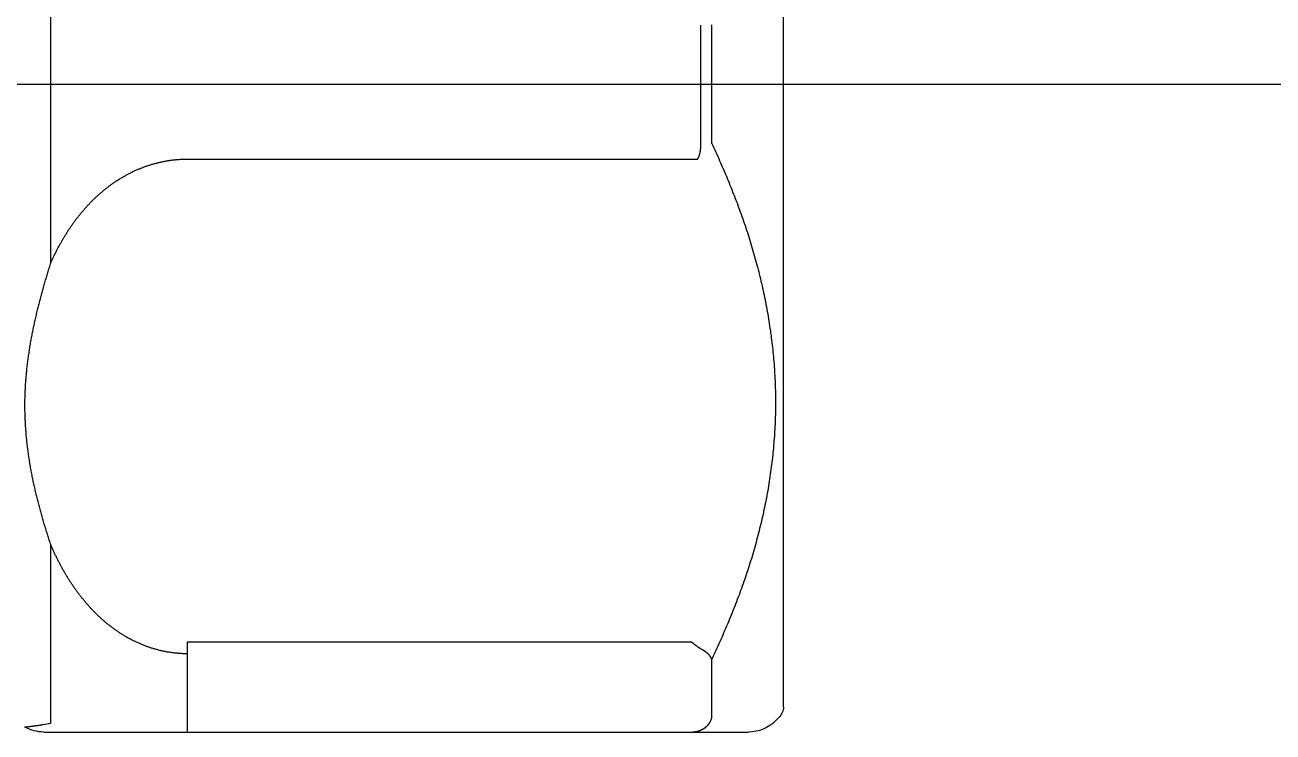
# Model space of a CAD drawing. Header units: millimetres. Extents: x 0 to 3800, y -67 to 2530.
# Drawn here: x 2366.39 to 2383.21, y 884.08 to 893.6 of the extents above; entities that cross this region are included whole.
import ezdxf
from ezdxf.lldxf.tags import DXFTag

# ---------------------------------------------------------------- set-up
doc = ezdxf.new("R2010")
doc.units = ezdxf.units.MM
doc.layers.add('내부선 및 부속', color=4, linetype='Continuous')
doc.layers.add('중심선', color=1, linetype='DASHED')
tags = doc.linetypes.add('DASHDOT', pattern=[70, 31, -13, 13, -13]).pattern_tags.tags
tags[10:11] = [DXFTag(74, 4), DXFTag(75, 0), DXFTag(340, '0'), DXFTag(46, 0.0), DXFTag(50, 0.0), DXFTag(44, 0.0), DXFTag(45, 0.0)]
tags[8:9] = [DXFTag(74, 4), DXFTag(75, 0), DXFTag(340, '0'), DXFTag(46, 0.0), DXFTag(50, 0.0), DXFTag(44, 0.0), DXFTag(45, 0.0)]
tags[6:7] = [DXFTag(74, 4), DXFTag(75, 0), DXFTag(340, '0'), DXFTag(46, 0.0), DXFTag(50, 0.0), DXFTag(44, 0.0), DXFTag(45, 0.0)]
tags[4:5] = [DXFTag(74, 4), DXFTag(75, 0), DXFTag(340, '0'), DXFTag(46, 0.0), DXFTag(50, 0.0), DXFTag(44, 0.0), DXFTag(45, 0.0)]
tags = doc.linetypes.add('DASHED', pattern=[25.72, 12.86, -12.86]).pattern_tags.tags
tags[6:7] = [DXFTag(74, 4), DXFTag(75, 0), DXFTag(340, '0'), DXFTag(46, 0.0), DXFTag(50, 0.0), DXFTag(44, 0.0), DXFTag(45, 0.0)]
tags[4:5] = [DXFTag(74, 4), DXFTag(75, 0), DXFTag(340, '0'), DXFTag(46, 0.0), DXFTag(50, 0.0), DXFTag(44, 0.0), DXFTag(45, 0.0)]

msp = doc.modelspace()

# ---------------------------------------------------------------- linework, layer by layer
at = {"layer": '내부선 및 부속', "linetype": 'Continuous'}
for p, q in [((2376.612, 884.418), (2376.612, 901.186)), ((2366.743, 890.397), (2366.743, 895.207)), ((2375.501, 892), (2375.501, 893.599)), ((2375.646, 892.005), (2375.646, 893.6)), ((2368.581, 891.793), (2375.457, 891.793)), ((2366.743, 884.191), (2366.743, 886.596)), ((2375.373, 885.289), (2368.581, 885.289)), ((2368.581, 885.289), (2368.581, 884.077)), ((2375.646, 884.262), (2375.646, 885.059)), ((2376.506, 884.227), (2376.552, 884.273)), ((2366.647, 884.077), (2376.143, 884.077))]:
    msp.add_line(p, q, dxfattribs=at)
at = {"layer": '내부선 및 부속', "linetype": 'Continuous', "flags": 128}
for points in [[(2375.457, 891.793), (2375.457, 891.794), (2375.458, 891.795), (2375.459, 891.796), (2375.459, 891.798), (2375.46, 891.799), (2375.461, 891.8), (2375.461, 891.801), (2375.462, 891.802), (2375.463, 891.803), (2375.463, 891.805), (2375.464, 891.806), (2375.464, 891.807), (2375.465, 891.808), (2375.466, 891.809), (2375.466, 891.811), (2375.467, 891.812), (2375.467, 891.813), (2375.468, 891.814), (2375.469, 891.816), (2375.469, 891.817), (2375.47, 891.818), (2375.47, 891.819), (2375.471, 891.82), (2375.471, 891.822), (2375.472, 891.823), (2375.472, 891.824), (2375.473, 891.825), (2375.473, 891.827), (2375.474, 891.828), (2375.474, 891.829), (2375.475, 891.83), (2375.475, 891.832), (2375.476, 891.833), (2375.476, 891.834), (2375.477, 891.835), (2375.477, 891.837), (2375.477, 891.838), (2375.478, 891.839), (2375.478, 891.841), (2375.479, 891.842), (2375.479, 891.843), (2375.48, 891.844), (2375.48, 891.846), (2375.48, 891.847), (2375.481, 891.848), (2375.481, 891.85), (2375.482, 891.851), (2375.482, 891.852), (2375.482, 891.853), (2375.483, 891.855), (2375.483, 891.856), (2375.484, 891.857), (2375.484, 891.859), (2375.484, 891.86), (2375.485, 891.861), (2375.485, 891.862), (2375.485, 891.864), (2375.486, 891.865), (2375.486, 891.866), (2375.486, 891.868), (2375.487, 891.869), (2375.487, 891.87), (2375.487, 891.872), (2375.488, 891.873), (2375.488, 891.874), (2375.488, 891.875), (2375.489, 891.877), (2375.489, 891.878), (2375.489, 891.879), (2375.489, 891.881), (2375.49, 891.882), (2375.49, 891.883), (2375.49, 891.885), (2375.491, 891.886), (2375.491, 891.887), (2375.491, 891.889), (2375.491, 891.89), (2375.492, 891.891), (2375.492, 891.893), (2375.492, 891.894), (2375.492, 891.895), (2375.493, 891.897), (2375.493, 891.898), (2375.493, 891.899), (2375.493, 891.901), (2375.493, 891.902), (2375.494, 891.903), (2375.494, 891.905), (2375.494, 891.906), (2375.494, 891.907), (2375.494, 891.909), (2375.495, 891.91), (2375.495, 891.911), (2375.495, 891.913), (2375.495, 891.914), (2375.495, 891.915), (2375.496, 891.917), (2375.496, 891.918), (2375.496, 891.919), (2375.496, 891.921), (2375.496, 891.921), (2375.496, 891.922), (2375.496, 891.923), (2375.497, 891.925), (2375.497, 891.926), (2375.497, 891.927), (2375.497, 891.929), (2375.497, 891.93), (2375.497, 891.931), (2375.497, 891.933), (2375.498, 891.934), (2375.498, 891.935), (2375.498, 891.937), (2375.498, 891.938), (2375.498, 891.939), (2375.498, 891.941), (2375.498, 891.942), (2375.498, 891.943), (2375.499, 891.945), (2375.499, 891.946), (2375.499, 891.947), (2375.499, 891.949), (2375.499, 891.95), (2375.499, 891.951), (2375.499, 891.953), (2375.499, 891.954), (2375.499, 891.956), (2375.499, 891.957), (2375.499, 891.958), (2375.499, 891.96), (2375.5, 891.961), (2375.5, 891.962), (2375.5, 891.964), (2375.5, 891.965), (2375.5, 891.966), (2375.5, 891.968), (2375.5, 891.969), (2375.5, 891.97), (2375.5, 891.972), (2375.5, 891.973), (2375.5, 891.974), (2375.5, 891.976), (2375.5, 891.977), (2375.5, 891.978), (2375.5, 891.98), (2375.5, 891.981), (2375.5, 891.982), (2375.5, 891.984), (2375.5, 891.985), (2375.5, 891.987), (2375.5, 891.988), (2375.5, 891.989), (2375.5, 891.991), (2375.5, 891.992), (2375.5, 891.993), (2375.5, 891.995), (2375.5, 891.996), (2375.5, 891.997), (2375.5, 891.999), (2375.5, 892), (2375.5, 892)], [(2375.646, 892.005), (2375.659, 891.976), (2375.673, 891.947), (2375.687, 891.918), (2375.7, 891.888), (2375.714, 891.859), (2375.727, 891.829), (2375.74, 891.8), (2375.753, 891.77), (2375.766, 891.741), (2375.779, 891.711), (2375.792, 891.682), (2375.805, 891.652), (2375.818, 891.622), (2375.83, 891.592), (2375.843, 891.563), (2375.856, 891.533), (2375.868, 891.503), (2375.88, 891.473), (2375.892, 891.443), (2375.904, 891.413), (2375.917, 891.383), (2375.928, 891.353), (2375.94, 891.323), (2375.952, 891.293), (2375.964, 891.263), (2375.975, 891.232), (2375.987, 891.202), (2375.998, 891.172), (2376.009, 891.141), (2376.02, 891.111), (2376.031, 891.081), (2376.042, 891.05), (2376.053, 891.02), (2376.064, 890.989), (2376.074, 890.959), (2376.085, 890.928), (2376.095, 890.897), (2376.105, 890.867), (2376.116, 890.836), (2376.126, 890.805), (2376.136, 890.774), (2376.145, 890.744), (2376.155, 890.713), (2376.165, 890.682), (2376.174, 890.651), (2376.184, 890.62), (2376.193, 890.589), (2376.202, 890.558), (2376.211, 890.527), (2376.22, 890.496), (2376.229, 890.465), (2376.237, 890.433), (2376.246, 890.402), (2376.254, 890.371), (2376.262, 890.34), (2376.271, 890.308), (2376.279, 890.277), (2376.286, 890.246), (2376.294, 890.214), (2376.302, 890.183), (2376.309, 890.151), (2376.317, 890.12), (2376.324, 890.088), (2376.331, 890.056), (2376.338, 890.025), (2376.345, 889.993), (2376.352, 889.961), (2376.358, 889.93), (2376.365, 889.898), (2376.371, 889.866), (2376.377, 889.834), (2376.383, 889.803), (2376.389, 889.771), (2376.395, 889.739), (2376.4, 889.707), (2376.406, 889.675), (2376.411, 889.643), (2376.416, 889.611), (2376.422, 889.579), (2376.426, 889.547), (2376.431, 889.515), (2376.436, 889.483), (2376.44, 889.451), (2376.445, 889.419), (2376.449, 889.387), (2376.453, 889.355), (2376.457, 889.322), (2376.461, 889.29), (2376.464, 889.258), (2376.468, 889.226), (2376.471, 889.194), (2376.474, 889.162), (2376.477, 889.129), (2376.48, 889.097), (2376.483, 889.065), (2376.486, 889.033), (2376.488, 889), (2376.49, 888.968), (2376.492, 888.936), (2376.494, 888.903), (2376.494, 888.903), (2376.496, 888.871), (2376.498, 888.839), (2376.499, 888.806), (2376.501, 888.774), (2376.502, 888.742), (2376.503, 888.709), (2376.504, 888.677), (2376.505, 888.645), (2376.505, 888.612), (2376.505, 888.58), (2376.506, 888.548), (2376.506, 888.515), (2376.506, 888.483), (2376.505, 888.451), (2376.505, 888.418), (2376.504, 888.386), (2376.504, 888.354), (2376.503, 888.321), (2376.502, 888.289), (2376.501, 888.257), (2376.499, 888.224), (2376.498, 888.192), (2376.496, 888.16), (2376.494, 888.127), (2376.492, 888.095), (2376.49, 888.063), (2376.488, 888.03), (2376.485, 887.998), (2376.483, 887.966), (2376.48, 887.934), (2376.477, 887.901), (2376.474, 887.869), (2376.471, 887.837), (2376.468, 887.805), (2376.464, 887.772), (2376.46, 887.74), (2376.457, 887.708), (2376.453, 887.676), (2376.449, 887.644), (2376.444, 887.612), (2376.44, 887.58), (2376.435, 887.548), (2376.431, 887.516), (2376.426, 887.483), (2376.421, 887.451), (2376.416, 887.419), (2376.411, 887.388), (2376.405, 887.356), (2376.4, 887.324), (2376.394, 887.292), (2376.388, 887.26), (2376.382, 887.228), (2376.376, 887.196), (2376.37, 887.164), (2376.363, 887.133), (2376.357, 887.101), (2376.35, 887.069), (2376.343, 887.038), (2376.337, 887.006), (2376.329, 886.974), (2376.322, 886.943), (2376.315, 886.911), (2376.307, 886.88), (2376.3, 886.848), (2376.292, 886.817), (2376.284, 886.785), (2376.276, 886.754), (2376.268, 886.723), (2376.26, 886.691), (2376.251, 886.66), (2376.243, 886.629), (2376.234, 886.598), (2376.226, 886.567), (2376.217, 886.535), (2376.208, 886.504), (2376.198, 886.473), (2376.189, 886.442), (2376.18, 886.411), (2376.17, 886.38), (2376.161, 886.35), (2376.151, 886.319), (2376.141, 886.288), (2376.131, 886.257), (2376.121, 886.226), (2376.111, 886.196), (2376.1, 886.165), (2376.09, 886.134), (2376.079, 886.104), (2376.069, 886.073), (2376.058, 886.043), (2376.047, 886.012), (2376.036, 885.982), (2376.025, 885.952), (2376.014, 885.921), (2376.002, 885.891), (2375.991, 885.861), (2375.979, 885.83), (2375.968, 885.8), (2375.956, 885.77), (2375.944, 885.74), (2375.944, 885.74), (2375.932, 885.71), (2375.92, 885.68), (2375.908, 885.65), (2375.896, 885.62), (2375.883, 885.59), (2375.871, 885.56), (2375.858, 885.53), (2375.846, 885.501), (2375.833, 885.471), (2375.82, 885.441), (2375.807, 885.412), (2375.794, 885.382), (2375.781, 885.352), (2375.768, 885.323), (2375.755, 885.293), (2375.741, 885.264), (2375.728, 885.235), (2375.714, 885.205), (2375.701, 885.176), (2375.687, 885.147), (2375.673, 885.117), (2375.66, 885.088), (2375.646, 885.059), (2375.646, 885.059)], [(2366.743, 890.398), (2366.747, 890.408), (2366.752, 890.418), (2366.756, 890.428), (2366.761, 890.437), (2366.766, 890.447), (2366.77, 890.457), (2366.775, 890.467), (2366.779, 890.477), (2366.784, 890.487), (2366.789, 890.497), (2366.794, 890.507), (2366.798, 890.516), (2366.803, 890.526), (2366.808, 890.536), (2366.813, 890.546), (2366.818, 890.556), (2366.823, 890.565), (2366.828, 890.575), (2366.833, 890.585), (2366.838, 890.594), (2366.843, 890.604), (2366.848, 890.614), (2366.854, 890.623), (2366.859, 890.633), (2366.864, 890.643), (2366.869, 890.652), (2366.875, 890.662), (2366.88, 890.671), (2366.885, 890.681), (2366.891, 890.69), (2366.896, 890.7), (2366.902, 890.709), (2366.907, 890.719), (2366.913, 890.728), (2366.918, 890.737), (2366.924, 890.747), (2366.93, 890.756), (2366.935, 890.766), (2366.941, 890.775), (2366.947, 890.784), (2366.953, 890.793), (2366.959, 890.803), (2366.965, 890.812), (2366.971, 890.821), (2366.976, 890.83), (2366.982, 890.839), (2366.989, 890.849), (2366.995, 890.858), (2367.001, 890.867), (2367.007, 890.876), (2367.013, 890.885), (2367.019, 890.894), (2367.026, 890.903), (2367.032, 890.912), (2367.038, 890.921), (2367.045, 890.93), (2367.051, 890.938), (2367.057, 890.947), (2367.064, 890.956), (2367.07, 890.965), (2367.077, 890.974), (2367.084, 890.982), (2367.09, 890.991), (2367.097, 891), (2367.104, 891.008), (2367.11, 891.017), (2367.117, 891.026), (2367.124, 891.034), (2367.131, 891.043), (2367.138, 891.051), (2367.145, 891.06), (2367.152, 891.068), (2367.159, 891.077), (2367.166, 891.085), (2367.173, 891.093), (2367.18, 891.102), (2367.187, 891.11), (2367.194, 891.118), (2367.201, 891.126), (2367.209, 891.135), (2367.216, 891.143), (2367.223, 891.151), (2367.231, 891.159), (2367.238, 891.167), (2367.246, 891.175), (2367.253, 891.183), (2367.261, 891.191), (2367.268, 891.199), (2367.276, 891.207), (2367.283, 891.215), (2367.291, 891.222), (2367.299, 891.23), (2367.307, 891.238), (2367.314, 891.246), (2367.322, 891.253), (2367.33, 891.261), (2367.338, 891.268), (2367.346, 891.276), (2367.354, 891.283), (2367.362, 891.291), (2367.362, 891.291), (2367.37, 891.298), (2367.378, 891.306), (2367.386, 891.313), (2367.394, 891.32), (2367.403, 891.327), (2367.411, 891.335), (2367.419, 891.342), (2367.428, 891.349), (2367.436, 891.356), (2367.444, 891.363), (2367.453, 891.37), (2367.461, 891.377), (2367.47, 891.384), (2367.478, 891.391), (2367.487, 891.398), (2367.495, 891.404), (2367.504, 891.411), (2367.513, 891.418), (2367.522, 891.424), (2367.53, 891.431), (2367.539, 891.437), (2367.548, 891.444), (2367.557, 891.45), (2367.566, 891.457), (2367.575, 891.463), (2367.584, 891.469), (2367.593, 891.476), (2367.602, 891.482), (2367.611, 891.488), (2367.62, 891.494), (2367.629, 891.5), (2367.638, 891.506), (2367.648, 891.512), (2367.657, 891.518), (2367.666, 891.524), (2367.675, 891.53), (2367.685, 891.535), (2367.694, 891.541), (2367.704, 891.547), (2367.713, 891.552), (2367.722, 891.558), (2367.732, 891.563), (2367.742, 891.569), (2367.751, 891.574), (2367.761, 891.579), (2367.77, 891.584), (2367.78, 891.59), (2367.79, 891.595), (2367.799, 891.6), (2367.809, 891.605), (2367.819, 891.61), (2367.829, 891.615), (2367.839, 891.619), (2367.849, 891.624), (2367.859, 891.629), (2367.868, 891.633), (2367.878, 891.638), (2367.888, 891.643), (2367.898, 891.647), (2367.909, 891.651), (2367.919, 891.656), (2367.929, 891.66), (2367.939, 891.664), (2367.949, 891.668), (2367.959, 891.672), (2367.97, 891.676), (2367.98, 891.68), (2367.99, 891.684), (2368, 891.688), (2368.011, 891.692), (2368.021, 891.696), (2368.032, 891.699), (2368.042, 891.703), (2368.052, 891.706), (2368.063, 891.71), (2368.073, 891.713), (2368.084, 891.716), (2368.094, 891.72), (2368.105, 891.723), (2368.115, 891.726), (2368.126, 891.729), (2368.137, 891.732), (2368.147, 891.735), (2368.158, 891.737), (2368.169, 891.74), (2368.179, 891.743), (2368.19, 891.746), (2368.201, 891.748), (2368.211, 891.751), (2368.222, 891.753), (2368.233, 891.755), (2368.244, 891.758), (2368.254, 891.76), (2368.265, 891.762), (2368.276, 891.764), (2368.287, 891.766), (2368.298, 891.768), (2368.309, 891.77), (2368.319, 891.772), (2368.33, 891.773), (2368.33, 891.773), (2368.341, 891.775), (2368.352, 891.777), (2368.363, 891.778), (2368.374, 891.779), (2368.385, 891.781), (2368.396, 891.782), (2368.406, 891.783), (2368.417, 891.784), (2368.428, 891.786), (2368.439, 891.787), (2368.45, 891.787), (2368.461, 891.788), (2368.472, 891.789), (2368.483, 891.79), (2368.494, 891.79), (2368.505, 891.791), (2368.516, 891.792), (2368.527, 891.792), (2368.538, 891.792), (2368.549, 891.793), (2368.559, 891.793), (2368.57, 891.793), (2368.581, 891.793), (2368.581, 891.793)], [(2366.743, 886.596), (2366.738, 886.613), (2366.732, 886.629), (2366.727, 886.646), (2366.721, 886.662), (2366.716, 886.679), (2366.711, 886.696), (2366.705, 886.712), (2366.7, 886.729), (2366.695, 886.745), (2366.69, 886.762), (2366.685, 886.779), (2366.679, 886.795), (2366.674, 886.812), (2366.669, 886.828), (2366.664, 886.845), (2366.659, 886.862), (2366.654, 886.878), (2366.649, 886.895), (2366.644, 886.912), (2366.639, 886.928), (2366.635, 886.945), (2366.63, 886.962), (2366.625, 886.979), (2366.62, 886.995), (2366.615, 887.012), (2366.611, 887.029), (2366.606, 887.046), (2366.601, 887.062), (2366.597, 887.079), (2366.592, 887.096), (2366.588, 887.113), (2366.583, 887.129), (2366.579, 887.146), (2366.574, 887.163), (2366.57, 887.18), (2366.566, 887.197), (2366.562, 887.214), (2366.557, 887.231), (2366.553, 887.247), (2366.549, 887.264), (2366.545, 887.281), (2366.541, 887.298), (2366.537, 887.315), (2366.533, 887.332), (2366.529, 887.349), (2366.525, 887.366), (2366.521, 887.383), (2366.517, 887.4), (2366.514, 887.417), (2366.51, 887.434), (2366.506, 887.451), (2366.503, 887.468), (2366.499, 887.485), (2366.496, 887.502), (2366.492, 887.519), (2366.489, 887.536), (2366.486, 887.553), (2366.482, 887.57), (2366.479, 887.588), (2366.476, 887.605), (2366.473, 887.622), (2366.47, 887.639), (2366.467, 887.656), (2366.464, 887.673), (2366.461, 887.69), (2366.458, 887.708), (2366.455, 887.725), (2366.453, 887.742), (2366.45, 887.759), (2366.447, 887.777), (2366.445, 887.794), (2366.442, 887.811), (2366.44, 887.828), (2366.438, 887.845), (2366.435, 887.863), (2366.433, 887.88), (2366.431, 887.897), (2366.429, 887.915), (2366.427, 887.932), (2366.424, 887.949), (2366.423, 887.967), (2366.421, 887.984), (2366.419, 888.001), (2366.417, 888.018), (2366.415, 888.036), (2366.414, 888.053), (2366.412, 888.07), (2366.411, 888.088), (2366.409, 888.105), (2366.408, 888.123), (2366.406, 888.14), (2366.405, 888.157), (2366.404, 888.175), (2366.403, 888.192), (2366.402, 888.209), (2366.401, 888.227), (2366.4, 888.244), (2366.399, 888.262), (2366.398, 888.279), (2366.397, 888.296), (2366.397, 888.296), (2366.397, 888.314), (2366.396, 888.331), (2366.395, 888.348), (2366.395, 888.366), (2366.395, 888.383), (2366.394, 888.401), (2366.394, 888.418), (2366.394, 888.435), (2366.394, 888.453), (2366.394, 888.47), (2366.394, 888.488), (2366.394, 888.505), (2366.394, 888.522), (2366.394, 888.54), (2366.394, 888.557), (2366.395, 888.575), (2366.395, 888.592), (2366.396, 888.609), (2366.396, 888.627), (2366.397, 888.644), (2366.398, 888.662), (2366.398, 888.679), (2366.399, 888.696), (2366.4, 888.714), (2366.401, 888.731), (2366.402, 888.749), (2366.403, 888.766), (2366.404, 888.783), (2366.406, 888.801), (2366.407, 888.818), (2366.408, 888.835), (2366.41, 888.853), (2366.411, 888.87), (2366.413, 888.887), (2366.414, 888.905), (2366.416, 888.922), (2366.418, 888.939), (2366.42, 888.957), (2366.421, 888.974), (2366.423, 888.991), (2366.425, 889.009), (2366.427, 889.026), (2366.429, 889.043), (2366.431, 889.061), (2366.434, 889.078), (2366.436, 889.095), (2366.438, 889.112), (2366.441, 889.13), (2366.443, 889.147), (2366.445, 889.164), (2366.448, 889.181), (2366.451, 889.199), (2366.453, 889.216), (2366.456, 889.233), (2366.459, 889.25), (2366.461, 889.267), (2366.464, 889.285), (2366.467, 889.302), (2366.47, 889.319), (2366.473, 889.336), (2366.476, 889.353), (2366.479, 889.37), (2366.482, 889.388), (2366.486, 889.405), (2366.489, 889.422), (2366.492, 889.439), (2366.495, 889.456), (2366.499, 889.473), (2366.502, 889.49), (2366.506, 889.507), (2366.509, 889.524), (2366.513, 889.541), (2366.517, 889.558), (2366.52, 889.575), (2366.524, 889.592), (2366.528, 889.609), (2366.531, 889.626), (2366.535, 889.643), (2366.539, 889.66), (2366.543, 889.677), (2366.547, 889.694), (2366.551, 889.711), (2366.555, 889.728), (2366.559, 889.745), (2366.563, 889.762), (2366.567, 889.779), (2366.572, 889.796), (2366.576, 889.812), (2366.58, 889.829), (2366.584, 889.846), (2366.589, 889.863), (2366.593, 889.88), (2366.597, 889.897), (2366.602, 889.913), (2366.606, 889.93), (2366.611, 889.947), (2366.615, 889.964), (2366.62, 889.981), (2366.625, 889.997), (2366.629, 890.014), (2366.629, 890.014), (2366.634, 890.031), (2366.639, 890.048), (2366.643, 890.064), (2366.648, 890.081), (2366.653, 890.098), (2366.658, 890.115), (2366.662, 890.131), (2366.667, 890.148), (2366.672, 890.165), (2366.677, 890.181), (2366.682, 890.198), (2366.687, 890.215), (2366.692, 890.231), (2366.697, 890.248), (2366.702, 890.265), (2366.707, 890.281), (2366.712, 890.298), (2366.717, 890.315), (2366.722, 890.331), (2366.727, 890.348), (2366.733, 890.364), (2366.738, 890.381), (2366.743, 890.398), (2366.743, 890.398)], [(2368.581, 885.131), (2368.57, 885.131), (2368.559, 885.131), (2368.548, 885.131), (2368.537, 885.132), (2368.526, 885.132), (2368.514, 885.132), (2368.503, 885.133), (2368.492, 885.134), (2368.481, 885.134), (2368.47, 885.135), (2368.459, 885.136), (2368.448, 885.137), (2368.436, 885.138), (2368.425, 885.139), (2368.414, 885.14), (2368.403, 885.141), (2368.392, 885.143), (2368.381, 885.144), (2368.37, 885.146), (2368.359, 885.147), (2368.348, 885.149), (2368.336, 885.151), (2368.325, 885.152), (2368.314, 885.154), (2368.303, 885.156), (2368.292, 885.158), (2368.281, 885.16), (2368.27, 885.163), (2368.259, 885.165), (2368.248, 885.167), (2368.237, 885.17), (2368.226, 885.172), (2368.215, 885.175), (2368.205, 885.177), (2368.194, 885.18), (2368.183, 885.183), (2368.172, 885.186), (2368.161, 885.189), (2368.15, 885.192), (2368.139, 885.195), (2368.129, 885.198), (2368.118, 885.201), (2368.107, 885.205), (2368.096, 885.208), (2368.086, 885.211), (2368.075, 885.215), (2368.064, 885.218), (2368.054, 885.222), (2368.043, 885.226), (2368.033, 885.23), (2368.022, 885.234), (2368.012, 885.237), (2368.001, 885.242), (2367.991, 885.246), (2367.98, 885.25), (2367.97, 885.254), (2367.959, 885.258), (2367.949, 885.263), (2367.939, 885.267), (2367.928, 885.272), (2367.918, 885.276), (2367.908, 885.281), (2367.898, 885.285), (2367.888, 885.29), (2367.878, 885.295), (2367.868, 885.3), (2367.858, 885.305), (2367.848, 885.31), (2367.838, 885.315), (2367.828, 885.32), (2367.818, 885.325), (2367.808, 885.331), (2367.798, 885.336), (2367.788, 885.341), (2367.778, 885.347), (2367.769, 885.352), (2367.759, 885.358), (2367.749, 885.363), (2367.74, 885.369), (2367.73, 885.375), (2367.721, 885.381), (2367.711, 885.386), (2367.702, 885.392), (2367.692, 885.398), (2367.683, 885.404), (2367.673, 885.41), (2367.664, 885.417), (2367.655, 885.423), (2367.645, 885.429), (2367.636, 885.435), (2367.627, 885.442), (2367.618, 885.448), (2367.609, 885.455), (2367.6, 885.461), (2367.59, 885.468), (2367.581, 885.474), (2367.572, 885.481), (2367.564, 885.488), (2367.555, 885.494), (2367.546, 885.501), (2367.546, 885.501), (2367.537, 885.508), (2367.528, 885.515), (2367.519, 885.522), (2367.511, 885.529), (2367.502, 885.536), (2367.493, 885.543), (2367.485, 885.55), (2367.476, 885.557), (2367.468, 885.565), (2367.459, 885.572), (2367.451, 885.579), (2367.442, 885.587), (2367.434, 885.594), (2367.426, 885.601), (2367.417, 885.609), (2367.409, 885.617), (2367.401, 885.624), (2367.393, 885.632), (2367.385, 885.639), (2367.376, 885.647), (2367.368, 885.655), (2367.36, 885.663), (2367.352, 885.67), (2367.344, 885.678), (2367.337, 885.686), (2367.329, 885.694), (2367.321, 885.702), (2367.313, 885.71), (2367.305, 885.718), (2367.298, 885.726), (2367.29, 885.734), (2367.282, 885.742), (2367.275, 885.751), (2367.267, 885.759), (2367.26, 885.767), (2367.252, 885.775), (2367.245, 885.784), (2367.237, 885.792), (2367.23, 885.8), (2367.223, 885.809), (2367.215, 885.817), (2367.208, 885.826), (2367.201, 885.834), (2367.194, 885.843), (2367.187, 885.851), (2367.18, 885.86), (2367.173, 885.869), (2367.166, 885.877), (2367.159, 885.886), (2367.152, 885.895), (2367.145, 885.904), (2367.138, 885.913), (2367.131, 885.921), (2367.124, 885.93), (2367.118, 885.939), (2367.111, 885.948), (2367.104, 885.957), (2367.098, 885.966), (2367.091, 885.975), (2367.084, 885.984), (2367.078, 885.993), (2367.071, 886.002), (2367.065, 886.011), (2367.059, 886.02), (2367.052, 886.03), (2367.046, 886.039), (2367.04, 886.048), (2367.033, 886.057), (2367.027, 886.066), (2367.021, 886.076), (2367.015, 886.085), (2367.009, 886.094), (2367.003, 886.104), (2366.997, 886.113), (2366.991, 886.123), (2366.985, 886.132), (2366.979, 886.141), (2366.973, 886.151), (2366.967, 886.16), (2366.961, 886.17), (2366.955, 886.179), (2366.949, 886.189), (2366.944, 886.199), (2366.938, 886.208), (2366.932, 886.218), (2366.927, 886.227), (2366.921, 886.237), (2366.916, 886.247), (2366.91, 886.256), (2366.905, 886.266), (2366.899, 886.276), (2366.894, 886.286), (2366.889, 886.295), (2366.883, 886.305), (2366.878, 886.315), (2366.873, 886.325), (2366.867, 886.335), (2366.862, 886.345), (2366.857, 886.354), (2366.852, 886.364), (2366.852, 886.364), (2366.847, 886.374), (2366.842, 886.384), (2366.837, 886.394), (2366.832, 886.404), (2366.827, 886.414), (2366.822, 886.424), (2366.817, 886.434), (2366.812, 886.444), (2366.807, 886.454), (2366.802, 886.464), (2366.798, 886.474), (2366.793, 886.484), (2366.788, 886.495), (2366.784, 886.505), (2366.779, 886.515), (2366.774, 886.525), (2366.77, 886.535), (2366.765, 886.545), (2366.761, 886.555), (2366.756, 886.566), (2366.752, 886.576), (2366.747, 886.586), (2366.743, 886.596), (2366.743, 886.596)], [(2375.534, 885.175), (2375.533, 885.176), (2375.531, 885.177), (2375.53, 885.177), (2375.529, 885.178), (2375.528, 885.178), (2375.527, 885.179), (2375.526, 885.18), (2375.525, 885.18), (2375.524, 885.181), (2375.523, 885.182), (2375.522, 885.182), (2375.521, 885.183), (2375.52, 885.183), (2375.519, 885.184), (2375.518, 885.185), (2375.516, 885.185), (2375.515, 885.186), (2375.514, 885.187), (2375.513, 885.187), (2375.512, 885.188), (2375.511, 885.189), (2375.51, 885.189), (2375.509, 885.19), (2375.508, 885.19), (2375.507, 885.191), (2375.506, 885.192), (2375.505, 885.192), (2375.504, 885.193), (2375.503, 885.194), (2375.502, 885.194), (2375.501, 885.195), (2375.5, 885.196), (2375.499, 885.196), (2375.497, 885.197), (2375.496, 885.198), (2375.495, 885.198), (2375.494, 885.199), (2375.493, 885.2), (2375.492, 885.2), (2375.491, 885.201), (2375.49, 885.202), (2375.489, 885.202), (2375.488, 885.203), (2375.487, 885.204), (2375.486, 885.204), (2375.485, 885.205), (2375.484, 885.206), (2375.483, 885.206), (2375.482, 885.207), (2375.481, 885.208), (2375.48, 885.208), (2375.479, 885.209), (2375.478, 885.21), (2375.477, 885.21), (2375.476, 885.211), (2375.475, 885.212), (2375.474, 885.213), (2375.473, 885.213), (2375.472, 885.214), (2375.471, 885.215), (2375.469, 885.215), (2375.468, 885.216), (2375.467, 885.217), (2375.466, 885.217), (2375.465, 885.218), (2375.464, 885.219), (2375.463, 885.22), (2375.462, 885.22), (2375.461, 885.221), (2375.46, 885.222), (2375.459, 885.222), (2375.458, 885.223), (2375.457, 885.224), (2375.456, 885.224), (2375.455, 885.225), (2375.454, 885.226), (2375.453, 885.227), (2375.452, 885.227), (2375.451, 885.228), (2375.45, 885.229), (2375.449, 885.23), (2375.448, 885.23), (2375.447, 885.231), (2375.446, 885.232), (2375.445, 885.232), (2375.444, 885.233), (2375.443, 885.234), (2375.442, 885.235), (2375.441, 885.235), (2375.44, 885.236), (2375.439, 885.237), (2375.438, 885.238), (2375.437, 885.238), (2375.436, 885.239), (2375.435, 885.24), (2375.434, 885.24), (2375.433, 885.241), (2375.432, 885.242), (2375.431, 885.243), (2375.43, 885.243), (2375.43, 885.243), (2375.429, 885.244), (2375.428, 885.245), (2375.427, 885.246), (2375.426, 885.246), (2375.425, 885.247), (2375.424, 885.248), (2375.423, 885.249), (2375.422, 885.249), (2375.421, 885.25), (2375.42, 885.251), (2375.419, 885.252), (2375.418, 885.252), (2375.417, 885.253), (2375.416, 885.254), (2375.415, 885.255), (2375.414, 885.255), (2375.413, 885.256), (2375.412, 885.257), (2375.411, 885.258), (2375.41, 885.258), (2375.409, 885.259), (2375.409, 885.26), (2375.408, 885.261), (2375.407, 885.262), (2375.406, 885.262), (2375.405, 885.263), (2375.404, 885.264), (2375.403, 885.265), (2375.402, 885.265), (2375.401, 885.266), (2375.4, 885.267), (2375.399, 885.268), (2375.398, 885.268), (2375.397, 885.269), (2375.396, 885.27), (2375.395, 885.271), (2375.394, 885.272), (2375.393, 885.272), (2375.392, 885.273), (2375.391, 885.274), (2375.39, 885.275), (2375.389, 885.275), (2375.388, 885.276), (2375.387, 885.277), (2375.386, 885.278), (2375.385, 885.279), (2375.384, 885.279), (2375.383, 885.28), (2375.382, 885.281), (2375.381, 885.282), (2375.381, 885.283), (2375.38, 885.283), (2375.379, 885.284), (2375.378, 885.285), (2375.377, 885.286), (2375.376, 885.286), (2375.375, 885.287), (2375.374, 885.288), (2375.373, 885.289), (2375.373, 885.289)], [(2375.646, 885.059), (2375.645, 885.06), (2375.645, 885.061), (2375.644, 885.062), (2375.644, 885.063), (2375.644, 885.064), (2375.643, 885.065), (2375.643, 885.066), (2375.642, 885.067), (2375.642, 885.068), (2375.641, 885.069), (2375.641, 885.07), (2375.641, 885.071), (2375.64, 885.072), (2375.64, 885.072), (2375.639, 885.073), (2375.639, 885.074), (2375.638, 885.075), (2375.638, 885.076), (2375.637, 885.077), (2375.637, 885.078), (2375.636, 885.079), (2375.636, 885.08), (2375.635, 885.081), (2375.635, 885.082), (2375.634, 885.082), (2375.634, 885.083), (2375.633, 885.084), (2375.633, 885.085), (2375.632, 885.086), (2375.632, 885.087), (2375.631, 885.088), (2375.63, 885.089), (2375.63, 885.089), (2375.629, 885.09), (2375.629, 885.091), (2375.628, 885.092), (2375.628, 885.093), (2375.627, 885.094), (2375.626, 885.095), (2375.626, 885.095), (2375.625, 885.096), (2375.625, 885.097), (2375.624, 885.098), (2375.623, 885.099), (2375.623, 885.1), (2375.622, 885.1), (2375.622, 885.101), (2375.621, 885.102), (2375.62, 885.103), (2375.62, 885.104), (2375.619, 885.104), (2375.619, 885.105), (2375.618, 885.106), (2375.617, 885.107), (2375.617, 885.108), (2375.616, 885.108), (2375.615, 885.109), (2375.615, 885.11), (2375.614, 885.111), (2375.613, 885.112), (2375.613, 885.112), (2375.612, 885.113), (2375.611, 885.114), (2375.611, 885.115), (2375.61, 885.116), (2375.609, 885.116), (2375.609, 885.117), (2375.608, 885.118), (2375.607, 885.119), (2375.606, 885.119), (2375.606, 885.12), (2375.605, 885.121), (2375.604, 885.122), (2375.604, 885.122), (2375.603, 885.123), (2375.602, 885.124), (2375.601, 885.125), (2375.601, 885.125), (2375.6, 885.126), (2375.599, 885.127), (2375.598, 885.127), (2375.598, 885.128), (2375.597, 885.129), (2375.596, 885.13), (2375.595, 885.13), (2375.595, 885.131), (2375.594, 885.132), (2375.593, 885.132), (2375.592, 885.133), (2375.592, 885.134), (2375.591, 885.135), (2375.59, 885.135), (2375.589, 885.136), (2375.589, 885.137), (2375.588, 885.137), (2375.587, 885.138), (2375.586, 885.139), (2375.585, 885.139), (2375.585, 885.14), (2375.584, 885.141), (2375.584, 885.141), (2375.583, 885.141), (2375.582, 885.142), (2375.581, 885.143), (2375.581, 885.143), (2375.58, 885.144), (2375.579, 885.145), (2375.578, 885.145), (2375.577, 885.146), (2375.577, 885.147), (2375.576, 885.147), (2375.575, 885.148), (2375.574, 885.149), (2375.573, 885.149), (2375.573, 885.15), (2375.572, 885.15), (2375.571, 885.151), (2375.57, 885.152), (2375.569, 885.152), (2375.568, 885.153), (2375.568, 885.154), (2375.567, 885.154), (2375.566, 885.155), (2375.565, 885.155), (2375.564, 885.156), (2375.563, 885.157), (2375.562, 885.157), (2375.562, 885.158), (2375.561, 885.158), (2375.56, 885.159), (2375.559, 885.16), (2375.558, 885.16), (2375.557, 885.161), (2375.556, 885.161), (2375.556, 885.162), (2375.555, 885.162), (2375.554, 885.163), (2375.553, 885.164), (2375.552, 885.164), (2375.551, 885.165), (2375.55, 885.165), (2375.55, 885.166), (2375.549, 885.166), (2375.548, 885.167), (2375.547, 885.168), (2375.546, 885.168), (2375.545, 885.169), (2375.544, 885.169), (2375.543, 885.17), (2375.542, 885.17), (2375.542, 885.171), (2375.541, 885.171), (2375.54, 885.172), (2375.539, 885.172), (2375.538, 885.173), (2375.537, 885.173), (2375.536, 885.174), (2375.535, 885.174), (2375.534, 885.175), (2375.534, 885.175), (2375.534, 885.175)], [(2366.394, 884.144), (2366.394, 884.144), (2366.395, 884.144), (2366.396, 884.144), (2366.397, 884.145), (2366.398, 884.145), (2366.399, 884.145), (2366.399, 884.145), (2366.4, 884.145), (2366.401, 884.145), (2366.402, 884.146), (2366.403, 884.146), (2366.403, 884.146), (2366.404, 884.146), (2366.405, 884.146), (2366.406, 884.146), (2366.407, 884.146), (2366.408, 884.146), (2366.408, 884.146), (2366.409, 884.146), (2366.41, 884.146), (2366.411, 884.146), (2366.412, 884.146), (2366.413, 884.146), (2366.413, 884.147), (2366.414, 884.147), (2366.415, 884.147), (2366.416, 884.147), (2366.417, 884.147), (2366.418, 884.147), (2366.418, 884.147), (2366.419, 884.147), (2366.42, 884.147), (2366.421, 884.147), (2366.422, 884.148), (2366.423, 884.148), (2366.423, 884.148), (2366.424, 884.148), (2366.425, 884.148), (2366.426, 884.148), (2366.427, 884.148), (2366.428, 884.148), (2366.428, 884.148), (2366.429, 884.149), (2366.43, 884.149), (2366.431, 884.149), (2366.432, 884.149), (2366.433, 884.149), (2366.433, 884.149), (2366.434, 884.149), (2366.435, 884.149), (2366.436, 884.149), (2366.437, 884.15), (2366.438, 884.15), (2366.438, 884.15), (2366.439, 884.15), (2366.44, 884.15), (2366.441, 884.15), (2366.442, 884.15), (2366.442, 884.15), (2366.443, 884.15), (2366.444, 884.151), (2366.445, 884.151), (2366.446, 884.151), (2366.447, 884.151), (2366.447, 884.151), (2366.448, 884.151), (2366.449, 884.151), (2366.45, 884.151), (2366.451, 884.151), (2366.452, 884.151), (2366.452, 884.152), (2366.453, 884.152), (2366.454, 884.152), (2366.455, 884.152), (2366.456, 884.152), (2366.457, 884.152), (2366.457, 884.152), (2366.458, 884.152), (2366.459, 884.152), (2366.46, 884.152), (2366.461, 884.153), (2366.462, 884.153), (2366.462, 884.153), (2366.463, 884.153), (2366.464, 884.153), (2366.465, 884.153), (2366.466, 884.153), (2366.467, 884.153), (2366.467, 884.153), (2366.468, 884.153), (2366.469, 884.154), (2366.47, 884.154), (2366.471, 884.154), (2366.472, 884.154), (2366.472, 884.154), (2366.473, 884.154), (2366.474, 884.154), (2366.475, 884.154), (2366.476, 884.154), (2366.477, 884.155), (2366.477, 884.155), (2366.477, 884.155), (2366.478, 884.155), (2366.479, 884.155), (2366.48, 884.155), (2366.481, 884.155), (2366.481, 884.155), (2366.482, 884.155), (2366.483, 884.155), (2366.484, 884.155), (2366.485, 884.156), (2366.486, 884.156), (2366.486, 884.156), (2366.487, 884.156), (2366.488, 884.156), (2366.489, 884.156), (2366.49, 884.156), (2366.491, 884.156), (2366.491, 884.156), (2366.492, 884.157), (2366.493, 884.157), (2366.494, 884.157), (2366.495, 884.157), (2366.496, 884.157), (2366.496, 884.157), (2366.497, 884.157), (2366.498, 884.157), (2366.499, 884.157), (2366.5, 884.157), (2366.501, 884.158), (2366.501, 884.158), (2366.502, 884.158), (2366.503, 884.158), (2366.504, 884.158), (2366.505, 884.158), (2366.506, 884.158), (2366.506, 884.158), (2366.507, 884.158), (2366.508, 884.159), (2366.509, 884.159), (2366.51, 884.159), (2366.511, 884.159), (2366.511, 884.159), (2366.512, 884.159), (2366.513, 884.159), (2366.514, 884.159), (2366.515, 884.159), (2366.515, 884.16), (2366.516, 884.16), (2366.517, 884.16), (2366.518, 884.16), (2366.519, 884.16), (2366.52, 884.16), (2366.52, 884.16), (2366.521, 884.16), (2366.522, 884.16), (2366.523, 884.161), (2366.524, 884.161), (2366.525, 884.161), (2366.525, 884.161), (2366.526, 884.161), (2366.527, 884.161), (2366.528, 884.161), (2366.529, 884.161), (2366.53, 884.161), (2366.53, 884.162), (2366.531, 884.162), (2366.532, 884.162), (2366.533, 884.162), (2366.534, 884.162), (2366.535, 884.162), (2366.535, 884.162), (2366.536, 884.162), (2366.537, 884.162), (2366.538, 884.163), (2366.539, 884.163), (2366.54, 884.163), (2366.54, 884.163), (2366.541, 884.163), (2366.542, 884.163), (2366.543, 884.163), (2366.544, 884.163), (2366.545, 884.163), (2366.545, 884.164), (2366.546, 884.164), (2366.547, 884.164), (2366.548, 884.164), (2366.549, 884.164), (2366.549, 884.164), (2366.55, 884.164), (2366.551, 884.164), (2366.552, 884.164), (2366.553, 884.165), (2366.554, 884.165), (2366.554, 884.165), (2366.555, 884.165), (2366.556, 884.165), (2366.557, 884.165), (2366.558, 884.165), (2366.559, 884.165), (2366.559, 884.165), (2366.559, 884.165), (2366.56, 884.166), (2366.561, 884.166), (2366.562, 884.166), (2366.563, 884.166), (2366.564, 884.166), (2366.564, 884.166), (2366.565, 884.166), (2366.566, 884.166), (2366.567, 884.166), (2366.568, 884.167), (2366.569, 884.167), (2366.569, 884.167), (2366.57, 884.167), (2366.571, 884.167), (2366.572, 884.167), (2366.573, 884.167), (2366.574, 884.167), (2366.574, 884.167), (2366.575, 884.168), (2366.576, 884.168), (2366.577, 884.168), (2366.578, 884.168), (2366.579, 884.168), (2366.579, 884.168), (2366.58, 884.168), (2366.581, 884.168), (2366.582, 884.168), (2366.583, 884.169), (2366.583, 884.169), (2366.584, 884.169), (2366.585, 884.169), (2366.586, 884.169), (2366.587, 884.169), (2366.588, 884.169), (2366.588, 884.169), (2366.589, 884.169), (2366.59, 884.17), (2366.591, 884.17), (2366.592, 884.17), (2366.593, 884.17), (2366.593, 884.17), (2366.594, 884.17), (2366.595, 884.17), (2366.596, 884.17), (2366.597, 884.17), (2366.598, 884.171), (2366.598, 884.171), (2366.599, 884.171), (2366.6, 884.171), (2366.601, 884.171), (2366.602, 884.171), (2366.603, 884.171), (2366.603, 884.171), (2366.604, 884.171), (2366.605, 884.172), (2366.606, 884.172), (2366.607, 884.172), (2366.608, 884.172), (2366.608, 884.172), (2366.609, 884.172), (2366.61, 884.172), (2366.611, 884.172), (2366.612, 884.172), (2366.612, 884.173), (2366.613, 884.173), (2366.614, 884.173), (2366.615, 884.173), (2366.616, 884.173), (2366.617, 884.173), (2366.617, 884.173), (2366.618, 884.173), (2366.619, 884.174), (2366.62, 884.174), (2366.621, 884.174), (2366.622, 884.174), (2366.622, 884.174), (2366.623, 884.174), (2366.624, 884.174), (2366.625, 884.174), (2366.626, 884.174), (2366.627, 884.175), (2366.627, 884.175), (2366.628, 884.175), (2366.629, 884.175), (2366.63, 884.175), (2366.631, 884.175), (2366.632, 884.175), (2366.632, 884.175)], [(2375.534, 884.121), (2375.535, 884.122), (2375.536, 884.122), (2375.537, 884.123), (2375.538, 884.123), (2375.539, 884.124), (2375.54, 884.125), (2375.541, 884.125), (2375.542, 884.126), (2375.543, 884.126), (2375.543, 884.127), (2375.544, 884.128), (2375.545, 884.128), (2375.546, 884.129), (2375.547, 884.13), (2375.548, 884.13), (2375.549, 884.131), (2375.55, 884.131), (2375.551, 884.132), (2375.552, 884.133), (2375.553, 884.133), (2375.554, 884.134), (2375.555, 884.135), (2375.556, 884.135), (2375.557, 884.136), (2375.558, 884.137), (2375.559, 884.138), (2375.56, 884.138), (2375.561, 884.139), (2375.562, 884.14), (2375.562, 884.14), (2375.563, 884.141), (2375.564, 884.142), (2375.565, 884.142), (2375.566, 884.143), (2375.567, 884.144), (2375.568, 884.145), (2375.569, 884.145), (2375.57, 884.146), (2375.571, 884.147), (2375.571, 884.148), (2375.572, 884.148), (2375.573, 884.149), (2375.574, 884.15), (2375.575, 884.151), (2375.576, 884.151), (2375.577, 884.152), (2375.578, 884.153), (2375.578, 884.154), (2375.579, 884.155), (2375.58, 884.155), (2375.581, 884.156), (2375.582, 884.157), (2375.583, 884.158), (2375.584, 884.159), (2375.584, 884.159), (2375.585, 884.16), (2375.586, 884.161), (2375.587, 884.162), (2375.588, 884.163), (2375.588, 884.164), (2375.589, 884.164), (2375.59, 884.165), (2375.591, 884.166), (2375.592, 884.167), (2375.592, 884.168), (2375.593, 884.169), (2375.594, 884.169), (2375.595, 884.17), (2375.596, 884.171), (2375.596, 884.172), (2375.597, 884.173), (2375.598, 884.174), (2375.599, 884.175), (2375.599, 884.176), (2375.6, 884.176), (2375.601, 884.177), (2375.602, 884.178), (2375.602, 884.179), (2375.603, 884.18), (2375.604, 884.181), (2375.605, 884.182), (2375.605, 884.183), (2375.606, 884.184), (2375.607, 884.185), (2375.607, 884.186), (2375.608, 884.186), (2375.609, 884.187), (2375.609, 884.188), (2375.61, 884.189), (2375.611, 884.19), (2375.612, 884.191), (2375.612, 884.192), (2375.613, 884.193), (2375.613, 884.194), (2375.614, 884.195), (2375.615, 884.196), (2375.615, 884.197), (2375.616, 884.198), (2375.617, 884.199), (2375.617, 884.2), (2375.617, 884.2), (2375.618, 884.201), (2375.619, 884.202), (2375.619, 884.203), (2375.62, 884.204), (2375.62, 884.205), (2375.621, 884.206), (2375.622, 884.207), (2375.622, 884.208), (2375.623, 884.209), (2375.623, 884.21), (2375.624, 884.211), (2375.624, 884.212), (2375.625, 884.213), (2375.626, 884.214), (2375.626, 884.215), (2375.627, 884.216), (2375.627, 884.217), (2375.628, 884.218), (2375.628, 884.219), (2375.629, 884.22), (2375.629, 884.221), (2375.63, 884.222), (2375.63, 884.223), (2375.631, 884.224), (2375.631, 884.225), (2375.632, 884.226), (2375.632, 884.227), (2375.633, 884.228), (2375.633, 884.229), (2375.634, 884.23), (2375.634, 884.231), (2375.635, 884.233), (2375.635, 884.234), (2375.636, 884.235), (2375.636, 884.236), (2375.637, 884.237), (2375.637, 884.238), (2375.638, 884.239), (2375.638, 884.24), (2375.638, 884.241), (2375.639, 884.242), (2375.639, 884.243), (2375.64, 884.244), (2375.64, 884.245), (2375.641, 884.246), (2375.641, 884.248), (2375.641, 884.249), (2375.642, 884.25), (2375.642, 884.251), (2375.642, 884.252), (2375.643, 884.253), (2375.643, 884.254), (2375.644, 884.255), (2375.644, 884.256), (2375.644, 884.257), (2375.645, 884.258), (2375.645, 884.26), (2375.645, 884.261), (2375.646, 884.262), (2375.646, 884.262)], [(2375.373, 884.077), (2375.374, 884.077), (2375.375, 884.077), (2375.376, 884.077), (2375.377, 884.077), (2375.378, 884.077), (2375.379, 884.077), (2375.38, 884.077), (2375.381, 884.077), (2375.382, 884.077), (2375.383, 884.077), (2375.385, 884.077), (2375.386, 884.077), (2375.387, 884.077), (2375.388, 884.077), (2375.389, 884.077), (2375.39, 884.078), (2375.391, 884.078), (2375.392, 884.078), (2375.393, 884.078), (2375.394, 884.078), (2375.395, 884.078), (2375.396, 884.078), (2375.397, 884.078), (2375.398, 884.078), (2375.399, 884.078), (2375.4, 884.078), (2375.401, 884.078), (2375.402, 884.079), (2375.404, 884.079), (2375.405, 884.079), (2375.406, 884.079), (2375.407, 884.079), (2375.408, 884.079), (2375.409, 884.079), (2375.41, 884.079), (2375.411, 884.079), (2375.412, 884.08), (2375.413, 884.08), (2375.414, 884.08), (2375.415, 884.08), (2375.416, 884.08), (2375.417, 884.08), (2375.418, 884.08), (2375.419, 884.081), (2375.42, 884.081), (2375.421, 884.081), (2375.422, 884.081), (2375.424, 884.081), (2375.425, 884.081), (2375.426, 884.082), (2375.427, 884.082), (2375.428, 884.082), (2375.429, 884.082), (2375.43, 884.082), (2375.431, 884.083), (2375.432, 884.083), (2375.433, 884.083), (2375.434, 884.083), (2375.435, 884.083), (2375.436, 884.084), (2375.437, 884.084), (2375.438, 884.084), (2375.439, 884.084), (2375.44, 884.085), (2375.441, 884.085), (2375.442, 884.085), (2375.443, 884.085), (2375.444, 884.086), (2375.445, 884.086), (2375.446, 884.086), (2375.447, 884.086), (2375.449, 884.087), (2375.45, 884.087), (2375.451, 884.087), (2375.452, 884.087), (2375.453, 884.088), (2375.454, 884.088), (2375.455, 884.088), (2375.456, 884.088), (2375.457, 884.089), (2375.458, 884.089), (2375.459, 884.089), (2375.46, 884.09), (2375.461, 884.09), (2375.462, 884.09), (2375.463, 884.09), (2375.464, 884.091), (2375.465, 884.091), (2375.466, 884.091), (2375.467, 884.092), (2375.468, 884.092), (2375.469, 884.092), (2375.47, 884.093), (2375.471, 884.093), (2375.472, 884.093), (2375.473, 884.094), (2375.474, 884.094), (2375.475, 884.094), (2375.476, 884.095), (2375.477, 884.095), (2375.477, 884.095), (2375.478, 884.095), (2375.479, 884.096), (2375.48, 884.096), (2375.481, 884.096), (2375.482, 884.097), (2375.483, 884.097), (2375.484, 884.098), (2375.485, 884.098), (2375.486, 884.098), (2375.487, 884.099), (2375.488, 884.099), (2375.489, 884.099), (2375.49, 884.1), (2375.491, 884.1), (2375.492, 884.101), (2375.493, 884.101), (2375.494, 884.101), (2375.495, 884.102), (2375.496, 884.102), (2375.497, 884.103), (2375.498, 884.103), (2375.499, 884.104), (2375.5, 884.104), (2375.501, 884.104), (2375.502, 884.105), (2375.503, 884.105), (2375.504, 884.106), (2375.505, 884.106), (2375.506, 884.107), (2375.506, 884.107), (2375.507, 884.107), (2375.508, 884.108), (2375.509, 884.108), (2375.51, 884.109), (2375.511, 884.109), (2375.512, 884.11), (2375.513, 884.11), (2375.514, 884.111), (2375.515, 884.111), (2375.516, 884.112), (2375.517, 884.112), (2375.518, 884.112), (2375.519, 884.113), (2375.52, 884.113), (2375.521, 884.114), (2375.522, 884.114), (2375.523, 884.115), (2375.523, 884.115), (2375.524, 884.116), (2375.525, 884.116), (2375.526, 884.117), (2375.527, 884.117), (2375.528, 884.118), (2375.529, 884.118), (2375.53, 884.119), (2375.531, 884.119), (2375.532, 884.12), (2375.533, 884.121), (2375.534, 884.121), (2375.534, 884.121)]]:
    msp.add_lwpolyline(points, dxfattribs=at)
for points in [[(2376.612, 884.418, -0.198912), (2376.552, 884.273)], [(2366.647, 884.077, -0.130102), (2366.394, 884.144)], [(2366.743, 884.191, -0.002224), (2366.632, 884.175)], [(2376.506, 884.227, -0.198912), (2376.143, 884.077)]]:
    msp.add_lwpolyline(points, format="xyb", dxfattribs=at)
at = {"layer": '중심선', "linetype": 'DASHDOT'}
msp.add_line((2192.524, 892.802), (2400.024, 892.802), dxfattribs=at)

doc.saveas('drawing.dxf')
